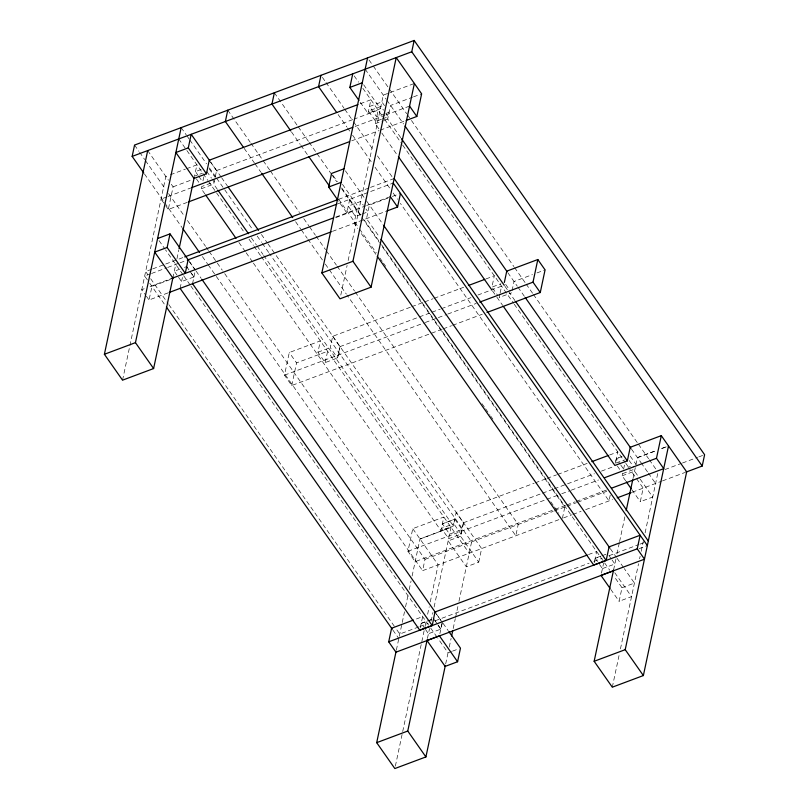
<?xml version="1.0" encoding="UTF-8"?>
<svg xmlns="http://www.w3.org/2000/svg" width="809" height="809" viewBox="0 0 809 809"><rect width="100%" height="100%" fill="white"/><g stroke="black" fill="none" stroke-linecap="round" stroke-linejoin="round"><path stroke-width="0.61" stroke-dasharray="4.04 3.03" d="M122.543 380.169L129.632 346.839M129.895 345.605L165.845 176.463L169.293 175.169M167.989 292.909L149.048 299.987L151.94 286.406L170.345 279.52M187.233 202.371L168.292 209.46L173.106 186.818L171.124 183.997M172.853 278.013L175.917 263.603M176.969 258.668L178.799 250.032M180.114 288.368L183.006 274.787L165.552 249.9M204.899 193.938L201.279 188.78L201.765 186.515L214.193 181.863L212.12 179.072M202.968 180.852L204.171 175.199M192.542 283.716L195.333 270.176L189.397 261.701M217.328 189.296L213.707 184.128L216.6 170.547L210.562 162.113M442.038 329.283L291.736 385.519L284.475 375.164L289.278 352.532L320.354 340.902L317.947 352.218L325.208 362.584L337.636 357.932L340.033 346.616M291.736 385.519L296.549 362.887L289.278 352.532M349.71 199.338L346.828 212.919L338.445 200.966M363.666 84.773L380.422 108.679L367.994 113.321L370.886 99.75L359.095 104.159M378.875 128.843L375.255 123.686L378.147 110.105L354.564 118.923M325.208 362.584L327.615 351.268L296.549 362.887M340.801 295.093L347.091 265.463M348.143 260.528L383.304 95.098L389.058 92.944M332.681 336.291L339.942 346.646L337.535 357.962L330.274 347.607L332.681 336.291L410.598 307.137M400.718 137.621L387.683 119.034L390.575 105.453L412.428 97.272M565.511 505.403L415.209 561.638L407.948 551.283L412.762 528.651L443.828 517.032L440.905 530.552L453.374 525.961L454.81 519.166L442.351 523.767L449.612 534.122L462.03 529.47L454.81 519.166L442.381 523.817M396.37 650.062L404.5 611.796M405.552 606.851L408.171 594.504M409.223 589.569L411.063 580.933M412.115 575.988L419.982 538.956L451.048 527.326L433.998 607.579M558.908 519.651L422.601 570.658L425.008 559.343L222.93 271.106M420.215 627.875L422.662 616.62L414.602 619.633M395.368 766.083L402.447 732.752M402.71 731.508L424.755 627.804M425.018 626.571L426.333 620.402M427.637 614.223L429.215 606.821M430.267 601.886L438.134 564.844L412.762 528.651M499.901 294.092L499.183 297.479L511.601 292.838M500.144 292.959L501.58 286.164L477.998 294.992M427.435 638.443L429.528 628.563M431.106 621.16L432.946 612.514M461.019 534.092L453.758 523.726L456.165 512.41L534.082 483.256M512.087 290.573L514.008 281.522L532.423 274.625M439.904 633.589L442.25 622.364L436.557 614.071M460.594 536.256L448.166 540.908L466.318 566.806L478.746 562.154L460.594 536.256L463.426 522.766L456.165 512.41M442.108 623.456L440.905 629.119L428.436 633.71M463.517 522.735L461.11 534.051L448.682 538.703L441.421 528.348L453.758 523.726M445.678 663.916L448.206 651.983M449.258 647.048L451.098 638.402M453.192 628.532L455.295 618.652M455.558 617.419L457.924 606.305M458.966 601.37L471.607 541.909L269.528 253.672M478.746 562.154L481.628 548.573L275.93 255.169M562.407 518.347L564.813 507.031L380.109 243.59M594.19 562.781L595.151 558.25L600.814 556.167L595.191 558.311L596.638 551.526L588.376 554.61M615.356 463.193L616.316 458.663L621.99 456.579L616.357 458.723L619.967 463.87M610.208 495.25L609.005 500.913L400.404 203.383M601.451 573.136L603.656 563.013M625.63 480.789L622.141 475.813L622.617 473.548M623.618 469.078L624.578 464.548M613.576 569.93L616.084 558.362M616.984 553.882L619.34 542.768M619.603 541.534L624.851 516.84M632.992 478.574L637.452 457.581L655.856 450.694M614.789 572.742L631.546 596.648L619.118 601.299L622.01 587.718L614.041 576.352M640.152 479.13L652.721 497.06L640.293 501.701L643.175 488.12L630.868 470.565M612.302 687.185L619.391 653.844M620.442 648.909L638.544 563.721M639.595 558.786L640.121 556.319M641.173 551.374L643.266 541.504M645.107 532.858L658.01 472.163M170.446 174.744L185.403 169.142M186.555 168.717L196.911 164.844L194.504 176.16L202.351 173.217M390.211 92.509L414.38 83.469M201.117 169.516L195.465 171.629L198.104 175.401M173.106 186.818L192.663 179.507M216.499 170.588L353.381 119.368M413.581 96.837L421.641 93.824M384.609 113.938L376.701 116.89L369.44 106.535L381.868 101.883L384.508 105.655M385.741 113.513L389.129 112.239L387.147 109.417M166.947 196.88L161.031 199.095L164.996 204.748M168.13 196.445L190.621 188.032M355.121 126.477L384.71 115.404M385.893 114.959L409.566 106.1M381.383 119.307L375.74 121.421L368.479 111.066L380.908 106.414L383.547 110.176M382.515 118.883L388.168 116.769L386.186 113.948M201.279 188.78L213.707 184.128M375.255 123.686L383.163 120.723M384.295 120.298L387.683 119.034M351.733 140.817L378.956 130.633M380.139 130.188L404.996 120.895M151.556 269.316L145.64 271.531L147.804 274.625M152.739 268.871L164.571 264.442M165.754 263.997L183.512 257.353M338.546 199.348L369.319 187.83M370.502 187.395L394.165 178.536M150.595 273.836L144.669 276.051L149.018 282.25M151.576 273.472L166.533 267.87M167.685 267.445L178.991 263.208M180.174 262.773L186.1 260.559M337.586 203.878L393.204 183.056M179.942 269.104L174.299 271.217L176.938 274.989M184.462 267.415L186.727 266.566L189.367 270.337M144.154 288.752L141.787 289.632L145.751 295.285M150.07 286.538L171.377 278.559M335.877 217.014L365.466 205.941M366.649 205.496L390.322 196.638M335.745 217.631L356.971 209.693L354.089 223.274L357.709 228.431M387.814 198.154L369.4 205.041L366.517 218.622L379.552 237.209M392.416 196.435L400.465 193.422M361.178 214.365L355.535 216.478L348.274 206.123L360.693 201.471L363.342 205.243M362.311 213.94L367.953 211.827L365.981 209.005M332.489 231.354L385.751 211.422M411.781 306.692L423.572 302.283M424.755 301.838L433.007 298.754M434.18 298.309L463.668 287.286M486.067 278.903L494.319 275.808L491.912 287.124L500.953 283.747M317.947 352.218L330.274 347.607M339.942 346.646L430.833 312.638M432.016 312.203L440.268 309.109M441.451 308.674L470.929 297.641M537.024 272.906L545.074 269.893M284.475 375.164L424.128 322.912M425.312 322.467L437.143 318.038M438.326 317.593L446.608 314.499M447.792 314.054L476.198 303.426M443.221 328.838L451.503 325.744M452.686 325.299L482.275 314.226M535.265 482.821L545.873 478.847M547.056 478.402L556.481 474.873M557.664 474.438L587.142 463.405M609.551 455.022L617.803 451.928L615.396 463.254L624.437 459.866M666.211 446.821L660.468 448.975L668.558 446.012M420.023 539.006L451.088 527.387M463.426 522.766L541.342 493.611M542.526 493.177L553.134 489.202M554.317 488.757L594.403 473.761M601.481 471.111L613.273 466.702M637.492 457.641L655.897 450.755M628.097 467.329L630.363 466.49M407.948 551.283L560.627 494.157M561.81 493.723L570.092 490.618M571.275 490.173L598.498 479.99M622.657 473.609L635.085 468.957M622.141 475.813L634.559 471.162L639.454 478.139M566.704 504.958L574.987 501.863M576.17 501.418L606.942 489.9M425.008 559.343L553.164 511.389M554.327 510.954L564.813 507.031M567.139 506.161L576.463 502.672M577.626 502.237L606.75 491.336M664.998 469.544L681.309 463.436M682.472 463.001L697.621 457.338M698.784 456.903L704.609 454.719M563.57 517.912L571.72 514.858M572.893 514.423L581.044 511.369M585.706 509.63L612.494 499.608M632.304 492.196L661.428 481.294M662.51 480.89L684.727 472.577M421.216 623.405L433.644 618.754M418.718 626.935L399.777 634.013L396.157 628.856M419.901 626.49L428.183 623.385M435.282 620.725L589.134 563.165M593.867 561.395L602.159 558.291M609.258 555.631L638.847 544.568M640.03 544.123L643.58 542.788M639.07 548.644L647.392 545.6M602.412 568.616L614.88 564.015L611.948 559.838M451.422 651.538L448.034 652.812L437.891 638.341M452.555 651.124L458.207 649.01M622.01 587.718L634.438 583.067L624.295 568.606M431.379 619.593L421.176 623.355L425.18 629.058M369.005 59.957L372.636 65.114M373.353 66.156L388.563 87.847M389.291 88.879L406.674 113.675M407.402 114.706L513.877 266.576M514.595 267.607L525.466 283.099M526.184 284.131L532.706 293.434M533.424 294.466L637.725 443.231M638.453 444.262L648.596 458.723M649.314 459.765L655.836 469.058M365.152 69.2L386.156 99.163M386.884 100.195L403.539 123.959M507.85 272.724L517.264 286.153M517.982 287.185L524.505 296.488M631.546 449.167L640.94 462.566M641.122 462.809L647.928 472.517M648.363 473.144L655.603 483.479M630.231 456.134L636.005 464.376M505.665 284.363L510.287 290.947M629.139 460.483L633.76 467.076M504.978 286.335L507.87 290.461M508.598 291.493L515.111 300.786M354.18 75.915L358.529 82.114M362.867 88.312L383.87 118.276M384.599 119.307L401.982 144.103M402.71 145.135L513.523 303.203M514.251 304.235L625.074 462.293M625.792 463.335L630.14 469.533M620.695 464.902L623.577 469.028M492.58 288.065L497.859 295.598M617.378 466.075L620.018 469.837M360.318 102.369L367.994 113.321M381.777 132.979L397.694 155.692M492.529 290.957L496.15 296.114M496.878 297.146L502.672 305.408M631.91 489.758L640.293 501.701M322.407 77.391L325.309 81.517M326.027 82.558L344.138 108.386M344.867 109.417L352.835 120.784M353.553 121.815L373.839 150.737M377.459 155.904L392.668 177.596M338.111 114.534L346.808 126.932M347.526 127.964L349.7 131.058M352.603 135.194L372.15 163.084M375.052 167.22L390.262 188.912M393.164 193.048L397.502 199.247M345.433 170.861L366.103 200.329M366.76 201.279L383.102 224.578M610.38 548.755L616.327 557.239M617.055 558.271L623.567 567.564M608.934 555.54L611.574 559.312M342.5 184.361L359.257 208.267M333.005 175.513L337.353 181.712M341.701 187.91L361.259 215.801M364.151 219.927L380.817 243.691M381.535 244.722L603.898 561.891M604.626 562.922L609.693 570.153M274.362 92.762L297.54 125.82M298.268 126.851L308.401 141.312M309.129 142.344L316.37 152.679M317.098 153.71L330.861 173.338M331.579 174.37L336.655 181.61M341.722 188.841L361.279 216.731M362.007 217.763L379.391 242.558M595.151 558.25L599.156 563.964M599.52 564.49L602.452 568.666M291.513 131.968L300.2 144.366M300.928 145.398L308.168 155.732M338.597 199.125L358.872 228.047M359.601 229.078L376.256 252.843M379.876 258.01L382.778 262.136M383.496 263.178L385.671 266.272M482.002 403.671L484.904 407.807M485.622 408.838L489.971 415.037M490.699 416.069L492.873 419.173M550.818 501.823L553.71 505.949M554.438 506.98L558.786 513.179M361.33 233.599L376.529 255.28M610.744 589.346L619.118 601.299M227.764 110.196L250.214 142.222M250.942 143.254L262.531 159.788M263.249 160.819L269.771 170.112M270.499 171.144L299.472 212.474M303.81 218.673L308.886 225.903M309.604 226.935L315.399 235.197M316.127 236.238L325.542 249.668M326.27 250.699L336.413 265.16M337.131 266.191L354.514 290.987M355.242 292.019L518.205 524.465L515.808 535.78L347.041 295.073M244.187 148.371L254.329 162.831M255.057 163.873L260.852 172.135M295.619 221.727L300.685 228.957M301.413 229.989L307.208 238.25M307.926 239.282L322.417 259.952M325.309 264.078L346.313 294.041M210.734 162.194L220.877 176.655M221.605 177.687L227.4 185.959M261.438 234.509L267.233 242.771M267.961 243.812L275.202 254.137M181.165 127.63L186.232 134.86M186.96 135.892L189.134 138.996M189.852 140.028L206.517 163.792M209.41 167.918L215.932 177.222M216.65 178.253L252.873 229.908M257.211 236.107L261.56 242.306M262.288 243.337L268.8 252.641M209.218 168.869L215.154 177.343M206.841 171.538L211.452 178.132M251.356 237.826L256.433 245.056M257.151 246.088L262.945 254.35M263.673 255.381L453.374 525.961M178.759 138.946L207.731 180.276M208.449 181.307L244.672 232.962M249.01 239.161L253.359 245.36M254.087 246.391L260.599 255.684M261.327 256.726L469.2 553.225M198.771 176.342L202.068 181.044M196.486 178.981L199.125 182.753M238.928 242.467L245.44 251.761M246.169 252.792L252.681 262.086M253.409 263.117L440.905 530.552M147.693 150.575L168.484 180.235M134.557 145.064L138.905 151.263M139.633 152.304L144.7 159.535M145.428 160.566L165.703 189.488M168.606 193.624L183.815 215.315M187.435 220.483L205.547 246.31M206.265 247.342L208.439 250.446M209.167 251.478L222.202 270.075M144.467 173.945L164.025 201.845M164.753 202.877L182.136 227.673M202.412 256.595L207.488 263.825M208.206 264.856L422.601 570.658M165.653 205.688L168.292 209.46M189.569 261.782L195.363 270.044M196.091 271.076L201.158 278.316M443.079 623.365L448.146 630.595M436.314 613.889L442.25 622.364M435.09 620.816L437.254 623.911M437.972 624.942L440.865 629.058M186.626 266.606L189.276 270.368M193.887 276.961L189.933 271.308L193.988 276.931L181.56 281.572L177.596 275.93M433.553 618.794L435.535 621.615M438.175 625.387L440.814 629.149M159.039 240.607L164.834 248.869M183.663 275.727L190.186 285.031M190.904 286.062L429.933 626.985M430.651 628.017L437.173 637.31M425.554 629.584L428.477 633.76M150.707 278.761L168.08 303.547M168.808 304.578L395.429 627.814M149.746 283.281L165.673 306.004M392.911 630.12L398.817 638.544M146.409 296.225L149.048 299.987M605.354 554.509L601.967 555.773L605.354 554.499"/><path stroke-width="1.21" d="M143.749 172.914L132.16 156.39L134.557 145.064L414.157 40.45L704.609 454.719L702.202 466.035L685.89 472.143M173.025 277.184L153.609 368.55L122.543 380.169L104.391 354.281L147.693 150.575M153.609 368.55L135.457 342.652L181.165 127.63M188.072 259.82L185.281 273.361L167.129 247.473L170.011 233.892L157.583 238.534M188.295 147.875L175.866 152.527L194.018 178.425L206.447 173.773L188.295 147.875L191.187 134.304L210.016 161.163M179.062 248.788L194.281 177.191M206.447 173.773L209.238 160.222L357.912 104.594M227.764 110.196L225.357 121.512L243.469 147.339M274.362 92.762L271.955 104.078L290.785 130.937M320.961 75.318L318.554 86.644L336.665 112.471M337.747 199.965L328.676 187.021L331.559 173.439L343.987 168.788M358.923 100.377L349.842 87.433L352.734 73.852M414.38 83.469L371.078 287.175L340.013 298.804L321.861 272.906L367.559 57.884M371.078 287.175L352.926 261.287L396.218 57.581L421.641 93.824L416.827 116.466L406.179 120.45M702.202 466.035L411.761 51.766L414.157 40.45M386.935 210.987L397.583 206.993L400.465 193.422M377.257 256.311L593.705 565.046L606.174 560.455L609.056 546.874L640.131 535.245L637.239 548.826L644.5 559.181L395.965 652.175L388.704 641.82L391.596 628.239L413.46 620.058M445.324 665.564L425.908 756.931L394.843 768.55L376.691 742.662L396.107 651.296M425.908 756.931L407.756 731.033L427.172 639.676M504.341 282.483L506.747 271.157L537.813 259.537L545.074 269.893L540.27 292.524L487.008 312.456M433.553 618.794L434.989 611.998L587.203 555.055M180.114 288.368L419.77 630.201L432.198 625.549L433.644 618.754M451.624 635.935L452.676 631M540.27 292.524L533.01 282.169L537.813 259.537M457.581 661.742L439.418 635.844L427 640.495L445.152 666.394L457.581 661.742L460.463 648.161L448.874 631.627M503.39 306.439L614.88 465.458L627.339 460.867L630.231 447.286L661.297 435.657L686.669 471.849L643.367 675.555L612.302 687.185L594.15 661.287L613.576 569.93M626.166 510.671L632.729 479.808M611.675 488.13L663.744 468.654L656.483 458.288L661.297 435.657M643.367 675.555L625.215 649.667L668.517 445.961M132.16 156.39L411.761 51.766M349.842 87.433L362.27 82.781M191.804 187.587L352.754 127.357M188.416 201.926L349.367 141.706M167.129 247.473L154.701 252.115L172.853 278.013M328.676 187.021L341.105 182.369M184.695 256.918L337.363 199.793M187.283 260.114L336.746 204.192M171.377 278.559L333.51 217.894M169.172 292.464L331.306 231.799M104.391 354.281L135.457 342.652M321.861 272.906L352.926 261.287M468.381 285.516L484.884 279.338M479.747 302.101L533.01 282.169M591.864 461.636L608.368 455.457M604.414 477.775L656.483 458.288M617.156 497.859L631.141 492.63M388.704 641.82L637.239 548.826M613.394 570.75L600.966 575.401L610.047 588.345M376.691 742.662L407.756 731.033M594.15 661.287L625.215 649.667M409.566 106.1L416.827 116.466M404.996 126.022L507.122 271.693M525.233 297.52L630.98 448.348M401.436 138.652L504.25 285.304M515.839 301.828L627.339 460.867M398.422 156.724L491.811 289.925M626.328 481.79L631.212 488.757M394.165 178.536L648.312 541.019M393.204 183.056L647.392 545.6M390.322 196.638L397.583 206.993M383.82 225.61L609.814 547.936M380.999 239.272L606.174 560.455M308.896 156.764L329.9 186.727M261.57 173.166L292.716 217.591M228.118 186.99L258.546 230.373M218.056 190.327L248.464 233.7M205.628 194.969L236.036 238.342M182.854 228.704L199.52 252.459M170.011 233.892L188.851 260.751M201.886 279.348L435.839 613.03M192.542 283.716L432.198 625.549M166.391 307.036L392.304 629.25"/></g></svg>
